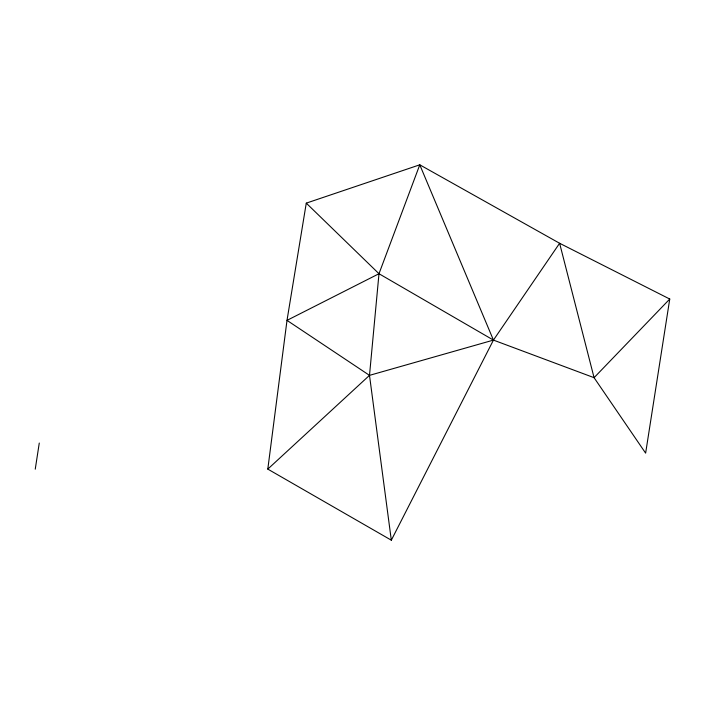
<?xml version="1.0" encoding="UTF-8"?>
<svg xmlns="http://www.w3.org/2000/svg" width="705" height="705" viewBox="0 0 705 705"><rect width="100%" height="100%" fill="white"/><g stroke="black" fill="none" stroke-linecap="round" stroke-linejoin="round"><path stroke-width="1.06" d="M391.319 540.189L369.499 375.36L378.99 273.725L419.775 164.811L559.611 243.269L669.75 299.035L645.63 453.148L594.077 377.686L559.611 243.269L493.438 340.101L391.319 540.189L267.803 469.107L287.005 320.37L306.27 203.137L419.775 164.811L493.438 340.101L594.077 377.686L669.75 299.035M35.25 469.177L39.269 443.04M267.803 469.107L369.499 375.36L493.438 340.101L378.99 273.725L306.27 203.137M378.99 273.725L287.005 320.37L369.499 375.36"/></g></svg>
